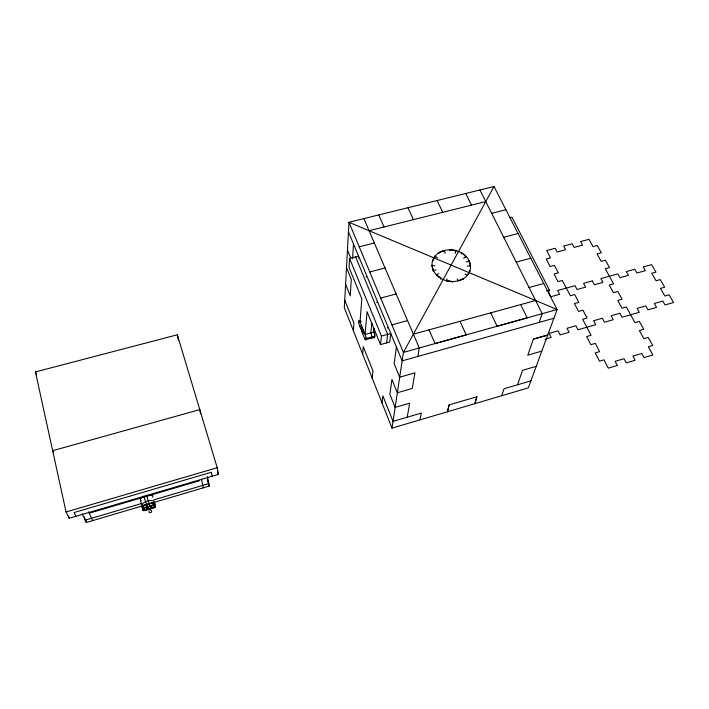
<?xml version="1.0" encoding="UTF-8"?>
<svg xmlns="http://www.w3.org/2000/svg" width="709" height="709" viewBox="0 0 709 709"><rect width="100%" height="100%" fill="white"/><g stroke="black" fill="none" stroke-linecap="round" stroke-linejoin="round"><path stroke-width="1.06" d="M358.453 258.182L358.594 256.162L349.59 258.448L349.067 267.541L361.838 298.852L360.021 321.895L365.064 334.435A3.093 0.638 74.7 0 1 365.933 338.574L365.844 339.602L374.591 337.2L374.698 336.172A3.093 0.665 74.7 0 0 373.838 332.042L374.166 328.781M352.559 258.75L353.481 243.887M353.383 330.669L353.906 323.136L344.742 300.129M365.844 339.602A3.093 0.638 74.7 0 1 364.692 338.672L359.685 326.184A3.075 0.629 74.9 0 1 358.816 322.081L358.896 321.035L360.526 320.592M371.862 323.074L370.913 332.84A3.093 0.656 74.7 0 1 371.782 336.97L371.676 337.998A3.084 0.656 74.7 0 1 370.887 337.892M372.198 378.145L372.961 370.984L363.247 346.612L362.671 354.101L392.015 428.139L474.808 403.678L476.785 396.765M381.46 336.11L390.792 333.549L389.711 342.039L380.494 344.583L381.46 336.11L349.59 258.448M386.644 342.89L387.681 334.4L355.599 256.924M381.974 402.827L382.869 395.852L393.034 421.385L421.306 413.072L419.958 419.888M432.543 261.391L435.113 256.038L437.542 258.005M396.428 347.109L394.133 363.655L399.699 377.188L414.96 372.845L412.23 388.47L397.35 392.751L391.944 379.457L389.888 394.301L395.143 407.383L409.669 403.155L407.214 417.22M433.164 271.184L432.047 265.281L434.963 265.813M392.015 428.139L403.43 352.4L493.987 186.502L557.097 309.514L528.32 387.876L474.977 403.634L476.953 396.721L449.054 404.919L447.397 411.778M438.951 253.636L439.11 252.617L444.268 250.463L445.261 253.299M440.706 279.266L440.865 278.327L436.336 274.72L438.596 273.754M417.805 356.476L419.294 347.968L363.894 218.594M449.914 250.791L450.1 249.772L456.038 250.614L455.205 253.414M452.28 282.457L452.484 281.526L446.431 280.675L447.095 278.77M461.293 253.902L461.524 252.891L466.026 256.41L463.633 258.315M447.565 411.734L449.222 404.874M463.385 279.506L463.615 278.566L458.413 280.799L457.181 278.876M468.862 261.816L469.11 260.823L466.23 262.046M469.695 271.591L469.952 270.625L467.328 275.012M501.733 395.737L504.019 388.762L530.89 380.866M548.42 292.985L549.431 290.07L511.898 217.096L509.798 217.628M517.49 384.801L522.524 370.32L536.226 366.331M539.186 322.391L542.217 313.67L479.904 189.977M443.807 251.615L444.268 250.463M455.231 251.473L456.038 250.614M465.131 256.871L466.026 256.41M154.465 502.725L155.555 506.625A1.631 0.638 -16.4 0 1 154.181 507.688L144.804 510.48A1.64 0.638 -16.2 0 1 143.023 510.347L141.915 506.439A1.64 0.638 -16.1 0 1 143.289 505.366L152.701 502.575A1.631 0.638 -16.3 0 1 154.465 502.725L154.846 503.939A1.631 0.638 -16.3 0 1 154.172 504.737M82.147 513.671L86.321 522.498L142.491 505.863M154.145 502.406L209.244 486.09L207.365 476.439M144.069 507.671L145.239 507.325M151.097 505.588L152.267 505.242M144.104 507.795L146.187 507.174M151.141 505.703L153.481 505.012L154.181 507.688M142.615 509.142A1.64 0.638 -16.1 0 1 143.98 508.069L153.41 505.269A1.631 0.638 -16.3 0 1 155.174 505.411L155.555 506.625M69.234 518.279L218.363 474.401L217.211 467.727L177.339 334.79L35.45 371.933L66.052 511.987L69.234 518.279L68.773 516.152M90.194 512.908L199.371 480.764M141.18 503.612L85.213 520.158L84.486 516.941M153.853 499.863L208.765 483.627L207.524 479.381M66.052 511.987L217.211 467.727M541.827 351.097L527.771 355.218L533.39 339.07L547.738 334.994M545.15 339.141L551.159 337.422L549.129 333.372L558.036 330.846L560.083 334.878L569.079 332.308L567.023 328.294L575.912 325.768L577.995 329.774L595.684 324.722L593.575 320.743L602.304 318.261L604.431 322.232L613.241 319.715L611.105 315.762L619.817 313.289L621.97 317.233L639.296 312.288L637.116 308.371L645.722 305.933L647.911 309.833L656.543 307.369L654.336 303.479L662.818 301.077L665.042 304.941L673.55 302.521L669.083 294.82L664.847 296.016L660.469 288.412L664.688 287.225L660.274 279.603L656.064 280.782L651.731 273.257L655.922 272.096L651.615 264.652L643.24 266.947L645.376 270.678L636.957 273L634.83 269.26L626.331 271.591L628.449 275.349L620.003 277.671L617.911 273.904L600.851 278.593L602.925 282.377L594.328 284.752L592.272 280.95M533.345 339.168L547.702 335.082M553.889 318.252L402.154 360.872L348.447 231.79M592.325 280.932L583.604 283.325L585.696 287.127L577.029 289.52L574.999 285.692L557.602 290.468L559.605 294.324L550.884 296.725L548.899 292.861M413.391 334.169L535.579 300.492M373.838 332.042L365.064 334.435L367.067 311.668L380.494 344.583M364.692 338.672L366.624 338.14M365.933 338.574L374.698 336.172M546.533 290.867L549.431 290.07M391.9 324.837L407.56 320.574M529.038 287.517L543.75 283.511M358.816 322.081L360.739 321.558M361.111 321.602L360.021 321.895A3.075 0.629 74.9 0 0 358.896 321.035M359.685 326.184L361.856 325.599M380.689 298.072L396.171 293.96M516.232 262.091L530.784 258.227M369.743 271.928L385.04 267.967M503.709 237.231L518.102 233.509M359.241 246.829L374.352 243.01M491.674 213.347L505.916 209.749M369.088 230.717L485.754 201.578M493.987 186.502L348.961 222.28L344.326 307.821L362.609 353.959M469.775 265.84L470.466 265.724L469.11 260.823M467.364 266.176L470.466 265.724M433.305 270.218L436.035 269.969M464.927 274.046L467.594 275.057M446.431 280.675L447.007 281.021M436.336 274.72L437.001 275.464M465.742 193.468L471.512 205.14M520.672 304.595L527.221 317.854L497.115 326.255L490.743 312.846M75.925 516.32L74.082 512.545L211.335 472.274L212.071 476.244M437.107 200.532L442.717 212.328M53.592 452.67L52.661 450.702L199.778 409.625L200.541 413.737M88.572 511.783L92.622 520.636M460.017 321.319L466.212 334.887L435.034 343.581L429.034 329.853M407.941 207.728L413.382 219.657M35.45 371.933L36.7 374.777M378.739 214.933L384.012 226.986M347.463 250.002L350.733 257.961M432.047 265.281L432.49 266.371M346.506 267.577L351.292 279.337L350.264 295.83L345.602 284.238M141.915 506.439L143.023 510.347M144.042 496.947L147.011 505.898M146.71 495.928L149.626 504.888M217.415 471.255L218.363 474.401M207.391 479.745L209.244 486.09M152.701 502.575L153.41 505.269M144.149 507.963L144.804 510.48M143.289 505.366L143.98 508.069M140.382 499.836L141.818 505.446M85.683 519.688L86.321 522.498M201.48 479.302L203.253 487.863M177.339 334.79L178.5 340.648M435.113 256.038L435.122 257.278M373.829 328.533A10.786 2.313 74.8 0 1 373.253 337.564M374.591 337.2A3.084 0.665 74.7 0 1 373.794 337.094M366.154 276.59A5.034 1.108 75.4 0 1 366.305 277.051M376.78 302.14A5.096 1.143 75.1 0 1 376.931 302.61M387.442 327.726A5.176 1.179 74.7 0 1 387.601 328.081M142.89 507.945A1.631 0.638 -16.1 0 1 142.332 507.653M142.863 507.741A1.312 0.514 -16.1 0 1 142.651 507.564L142.234 506.35A1.312 0.514 -16.1 0 1 143.324 505.49L152.745 502.699A1.303 0.514 -16.3 0 1 154.154 502.814L154.535 504.037A1.303 0.514 -16.3 0 1 154.181 504.551M147.472 506.483A2.809 1.099 -16.2 0 1 146.338 506.43M146.089 505.154A2.809 1.099 -16.2 0 1 147.091 504.507M148.553 504.01A2.809 1.099 -16.2 0 1 150.06 503.886M150.485 507.768A1.391 1.241 -24 0 1 147.915 508.53M150.627 510.179A1.383 1.232 -24.3 0 1 151.558 511.783A1.383 1.232 -24.3 0 1 149.617 512.554A1.383 1.232 -24.3 0 1 149.218 510.737M148.518 504.126A1.4 1.241 -23.8 0 1 149.634 505.641A1.4 1.241 -23.8 0 1 147.756 506.598A1.4 1.241 -23.8 0 1 147.153 504.826M146.453 495.387A1.427 1.258 -22.9 0 1 143.821 496.158M149.927 494.935A6.487 2.579 -16.1 0 1 152.674 497.204M141.126 500.607A6.487 2.579 -16.1 0 1 142.048 497.248M142.899 506.35A6.505 2.552 -16.2 0 1 147.25 501.157A6.505 2.552 -16.2 0 1 153.95 503.071M147.135 495.467A2.792 1.117 -16.1 0 1 148.27 495.529M450.773 265.423L451.766 265.547L450.782 265.405M617.291 365.498L608.304 368.157L603.944 359.826L599.451 361.147L595.161 352.931L599.637 351.62L595.321 343.395L590.863 344.68L586.627 336.553L591.067 335.277L582.674 319.272L587.087 318.031L582.949 310.188L578.562 311.419L574.432 303.541L578.801 302.318L574.715 294.563L570.355 295.768L562.317 280.445L557.983 281.624L554.021 274.046L558.346 272.876L554.394 265.326L550.078 266.478L546.214 259.069L550.512 257.925L546.648 250.543L555.191 248.283L557.132 251.952L565.605 249.701L563.646 246.05L572.172 243.79L574.148 247.432L582.603 245.19L580.618 241.556L589.019 239.332L593.025 246.59L597.235 245.465L601.285 252.776L597.067 253.911L601.17 261.337L605.397 260.194L609.501 267.577L605.256 268.738L613.577 283.813L609.288 285L613.489 292.649L617.787 291.452L622.068 299.198L617.752 300.412L621.997 308.14L626.322 306.917L635.007 322.657L639.358 321.407L643.745 329.313L639.385 330.58L643.852 338.663L648.221 337.395L652.714 345.487L648.327 346.781L652.838 354.961L644.011 357.575L641.76 353.463L632.907 356.078L635.14 360.207L626.18 362.857L623.964 358.719L615.084 361.333L617.291 365.498M153.454 505.384L144.024 508.185A1.312 0.514 -16.1 0 0 142.926 509.044L143.342 510.25A1.312 0.505 -16.2 0 0 144.76 510.365L154.145 507.573A1.303 0.505 -16.4 0 0 155.244 506.713L154.854 505.499A1.312 0.514 -16.3 0 0 153.454 505.384M557.097 309.514L403.43 352.4L348.961 222.28L557.097 309.514M439.11 277.175A19.365 15.74 10.7 0 0 470.271 269.358A19.365 15.74 10.7 0 0 444.419 250.428A19.365 15.74 10.7 0 0 439.11 277.175M361.395 328.843A3.084 0.638 74.8 0 0 363.123 333.336A3.084 0.638 74.8 0 0 362.547 328.896A3.084 0.638 74.8 0 0 361.395 328.843M147.818 509.186A2.809 1.09 -16.3 0 0 151.806 507.174A2.809 1.09 -16.3 0 0 147.658 507.263A2.809 1.09 -16.3 0 0 147.818 509.186"/></g></svg>
